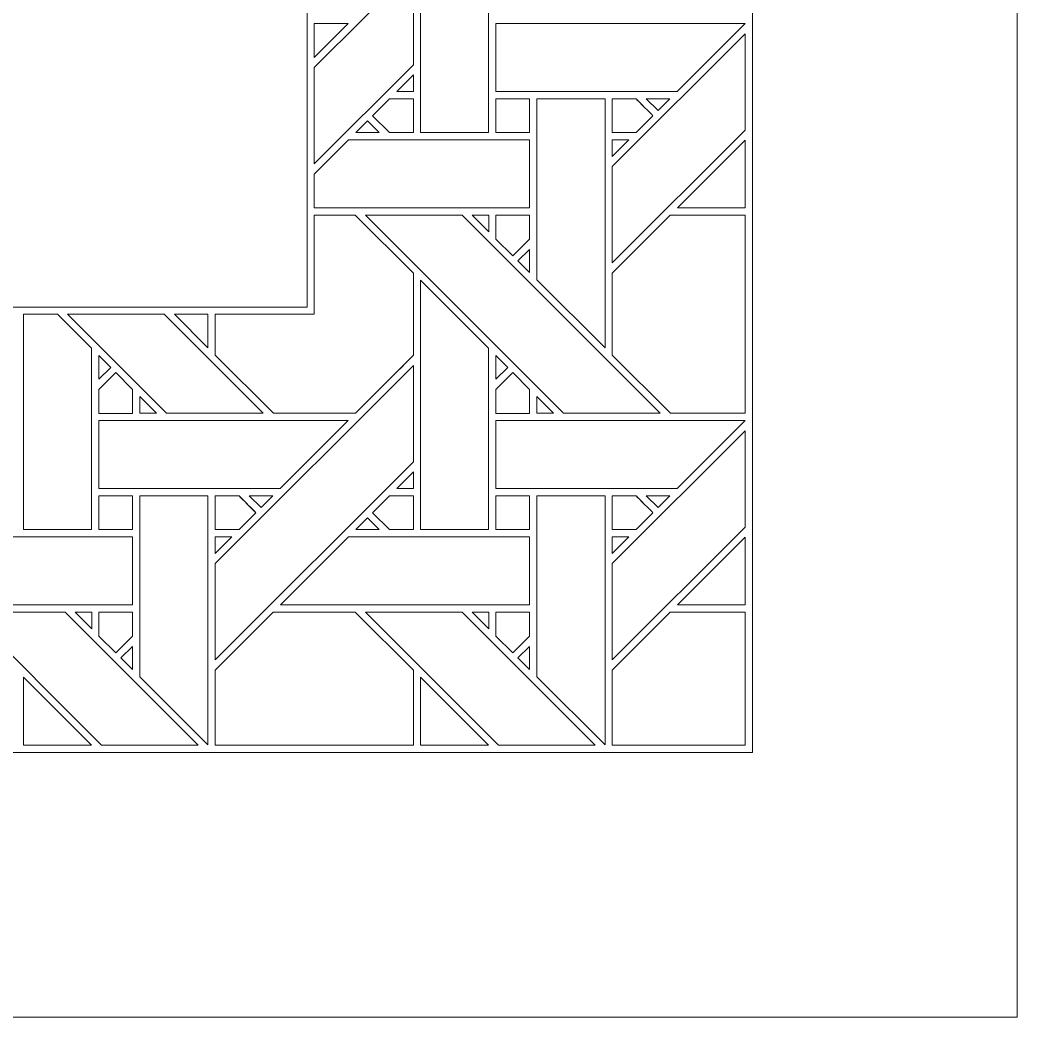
# Model space of a CAD drawing. Header units: inches. Extents: x 7.4 to 17.4, y 4.1 to 14.1.
# Drawn here: x 15 to 17.383, y 4.095 to 6.477 of the extents above; entities that cross this region are included whole.
import ezdxf

# ---------------------------------------------------------------- set-up
doc = ezdxf.new("R2010")
doc.units = ezdxf.units.IN
doc.header["$MEASUREMENT"] = 0
doc.layers.add('Design', color=7, linetype='Continuous', lineweight=0)

msp = doc.modelspace()

# ---------------------------------------------------------------- linework, layer by layer
at = {"layer": 'Design'}
for points, knots in [([(7.3829, 14.0948), (7.3829, 14.0948), (7.3829, 4.0948), (7.3829, 4.0948), (7.3829, 4.0948), (17.3829, 4.0948), (17.3829, 4.0948), (17.3829, 4.0948), (17.3829, 14.0948), (17.3829, 14.0948), (17.3829, 14.0948), (7.3829, 14.0948), (7.3829, 14.0948)], [0, 0, 0, 0, 1, 1, 1, 2, 2, 2, 3, 3, 3, 4, 4, 4, 4]), ([(8.0149, 13.4627), (8.0149, 13.4627), (8.0149, 4.7268), (8.0149, 4.7268), (8.0149, 4.7268), (16.7508, 4.7268), (16.7508, 4.7268), (16.7508, 4.7268), (16.7508, 13.4627), (16.7508, 13.4627), (16.7508, 13.4627), (8.0149, 13.4627), (8.0149, 13.4627)], [0, 0, 0, 0, 1, 1, 1, 2, 2, 2, 3, 3, 3, 4, 4, 4, 4]), ([(9.079, 5.7909), (9.079, 5.7909), (9.079, 12.3986), (9.079, 12.3986), (9.079, 12.3986), (15.6867, 12.3986), (15.6867, 12.3986), (15.6867, 12.3986), (15.6867, 5.7909), (15.6867, 5.7909), (15.6867, 5.7909), (9.079, 5.7909), (9.079, 5.7909)], [0, 0, 0, 0, 1, 1, 1, 2, 2, 2, 3, 3, 3, 4, 4, 4, 4]), ([(15.9574, 6.2082), (15.9574, 6.2082), (15.9574, 6.8041), (15.9574, 6.8041), (15.9574, 6.8041), (16.1201, 6.6419), (16.1201, 6.6419), (16.1201, 6.6419), (16.1201, 6.2082), (16.1201, 6.2082), (16.1201, 6.2082), (15.9574, 6.2082), (15.9574, 6.2082)], [0, 0, 0, 0, 1, 1, 1, 2, 2, 2, 3, 3, 3, 4, 4, 4, 4]), ([(15.9403, 6.6005), (15.9403, 6.6005), (15.9403, 6.3705), (15.9403, 6.3705), (15.9403, 6.3705), (15.7034, 6.1336), (15.7034, 6.1336), (15.7034, 6.1336), (15.7034, 6.3637), (15.7034, 6.3637), (15.7034, 6.3637), (15.9403, 6.6005), (15.9403, 6.6005)], [0, 0, 0, 0, 1, 1, 1, 2, 2, 2, 3, 3, 3, 4, 4, 4, 4]), ([(15.7034, 6.388), (15.7034, 6.388), (15.7034, 6.469), (15.7034, 6.469), (15.7034, 6.469), (15.7844, 6.469), (15.7844, 6.469), (15.7844, 6.469), (15.7034, 6.388), (15.7034, 6.388)], [0, 0, 0, 0, 1, 1, 1, 2, 2, 2, 3, 3, 3, 3]), ([(16.7329, 6.4687), (16.7329, 6.4687), (16.5704, 6.3063), (16.5704, 6.3063), (16.5704, 6.3063), (16.1375, 6.3063), (16.1375, 6.3063), (16.1375, 6.3063), (16.1375, 6.469), (16.1375, 6.469), (16.1375, 6.469), (16.7329, 6.469), (16.7329, 6.469), (16.7329, 6.469), (16.7329, 6.4687), (16.7329, 6.4687)], [0, 0, 0, 0, 1, 1, 1, 2, 2, 2, 3, 3, 3, 4, 4, 4, 5, 5, 5, 5]), ([(16.7329, 6.2144), (16.7329, 6.2144), (16.4153, 5.8968), (16.4153, 5.8968), (16.4153, 5.8968), (16.4153, 6.1269), (16.4153, 6.1269), (16.4153, 6.1269), (16.7329, 6.4444), (16.7329, 6.4444), (16.7329, 6.4444), (16.7329, 6.2144), (16.7329, 6.2144)], [0, 0, 0, 0, 1, 1, 1, 2, 2, 2, 3, 3, 3, 4, 4, 4, 4]), ([(15.9403, 6.3461), (15.9403, 6.3461), (15.9403, 6.3063), (15.9403, 6.3063), (15.9403, 6.3063), (15.9005, 6.3063), (15.9005, 6.3063), (15.9005, 6.3063), (15.9403, 6.3461), (15.9403, 6.3461)], [0, 0, 0, 0, 1, 1, 1, 2, 2, 2, 3, 3, 3, 3]), ([(15.9403, 6.2082), (15.9403, 6.2082), (15.8832, 6.2082), (15.8832, 6.2082), (15.8832, 6.2082), (15.8428, 6.2486), (15.8428, 6.2486), (15.8428, 6.2486), (15.8832, 6.289), (15.8832, 6.289), (15.8832, 6.289), (15.9403, 6.289), (15.9403, 6.289), (15.9403, 6.289), (15.9403, 6.2082), (15.9403, 6.2082)], [0, 0, 0, 0, 1, 1, 1, 2, 2, 2, 3, 3, 3, 4, 4, 4, 5, 5, 5, 5]), ([(15.8428, 6.2486), (15.8428, 6.2486), (15.8832, 6.289), (15.8832, 6.289), (15.8832, 6.289), (15.9403, 6.289), (15.9403, 6.289), (15.9403, 6.289), (15.9403, 6.2082), (15.9403, 6.2082), (15.9403, 6.2082), (15.8832, 6.2082), (15.8832, 6.2082), (15.8832, 6.2082), (15.8428, 6.2486), (15.8428, 6.2486)], [0, 0, 0, 0, 1, 1, 1, 2, 2, 2, 3, 3, 3, 4, 4, 4, 5, 5, 5, 5]), ([(16.1375, 6.289), (16.1375, 6.289), (16.2177, 6.289), (16.2177, 6.289), (16.2177, 6.289), (16.2177, 6.2082), (16.2177, 6.2082), (16.2177, 6.2082), (16.1375, 6.2082), (16.1375, 6.2082), (16.1375, 6.2082), (16.1375, 6.289), (16.1375, 6.289)], [0, 0, 0, 0, 1, 1, 1, 2, 2, 2, 3, 3, 3, 4, 4, 4, 4]), ([(16.2177, 6.2082), (16.2177, 6.2082), (16.1375, 6.2082), (16.1375, 6.2082), (16.1375, 6.2082), (16.1375, 6.289), (16.1375, 6.289), (16.1375, 6.289), (16.2177, 6.289), (16.2177, 6.289), (16.2177, 6.289), (16.2177, 6.2082), (16.2177, 6.2082)], [0, 0, 0, 0, 1, 1, 1, 2, 2, 2, 3, 3, 3, 4, 4, 4, 4]), ([(16.2352, 5.8568), (16.2352, 5.8568), (16.2352, 6.289), (16.2352, 6.289), (16.2352, 6.289), (16.3982, 6.289), (16.3982, 6.289), (16.3982, 6.289), (16.3982, 5.6939), (16.3982, 5.6939), (16.3982, 5.6939), (16.2352, 5.8568), (16.2352, 5.8568)], [0, 0, 0, 0, 1, 1, 1, 2, 2, 2, 3, 3, 3, 4, 4, 4, 4]), ([(16.4153, 6.289), (16.4153, 6.289), (16.4724, 6.289), (16.4724, 6.289), (16.4775, 6.2839), (16.5083, 6.2531), (16.5127, 6.2486), (16.5127, 6.2486), (16.4723, 6.2082), (16.4723, 6.2082), (16.4723, 6.2082), (16.4153, 6.2082), (16.4153, 6.2082), (16.4153, 6.2082), (16.4153, 6.289), (16.4153, 6.289)], [0, 0, 0, 0, 1, 1, 1, 2, 2, 2, 3, 3, 3, 4, 4, 4, 5, 5, 5, 5]), ([(16.5127, 6.2486), (16.5127, 6.2486), (16.4723, 6.2082), (16.4723, 6.2082), (16.4723, 6.2082), (16.4153, 6.2082), (16.4153, 6.2082), (16.4153, 6.2082), (16.4153, 6.289), (16.4153, 6.289), (16.4153, 6.289), (16.4724, 6.289), (16.4724, 6.289), (16.4777, 6.2837), (16.5085, 6.2528), (16.5127, 6.2486)], [0, 0, 0, 0, 1, 1, 1, 2, 2, 2, 3, 3, 3, 4, 4, 4, 5, 5, 5, 5]), ([(16.4967, 6.289), (16.4967, 6.289), (16.5532, 6.289), (16.5532, 6.289), (16.5532, 6.289), (16.5249, 6.2608), (16.5249, 6.2608), (16.5249, 6.2608), (16.4967, 6.289), (16.4967, 6.289)], [0, 0, 0, 0, 1, 1, 1, 2, 2, 2, 3, 3, 3, 3]), ([(15.8307, 6.2365), (15.8307, 6.2365), (15.8589, 6.2082), (15.8589, 6.2082), (15.8589, 6.2082), (15.8024, 6.2082), (15.8024, 6.2082), (15.8024, 6.2082), (15.8307, 6.2365), (15.8307, 6.2365)], [0, 0, 0, 0, 1, 1, 1, 2, 2, 2, 3, 3, 3, 3]), ([(16.2177, 6.1911), (16.2177, 6.1911), (16.2177, 6.0283), (16.2177, 6.0283), (16.2177, 6.0283), (15.7034, 6.0283), (15.7034, 6.0283), (15.7034, 6.0283), (15.7034, 6.1093), (15.7034, 6.1093), (15.7034, 6.1093), (15.7853, 6.1911), (15.7853, 6.1911), (15.7853, 6.1911), (16.2177, 6.1911), (16.2177, 6.1911)], [0, 0, 0, 0, 1, 1, 1, 2, 2, 2, 3, 3, 3, 4, 4, 4, 5, 5, 5, 5]), ([(16.4551, 6.1911), (16.4551, 6.1911), (16.4153, 6.1513), (16.4153, 6.1513), (16.4153, 6.1513), (16.4153, 6.1911), (16.4153, 6.1911), (16.4153, 6.1911), (16.4551, 6.1911), (16.4551, 6.1911)], [0, 0, 0, 0, 1, 1, 1, 2, 2, 2, 3, 3, 3, 3]), ([(16.7329, 6.0283), (16.7329, 6.0283), (16.5711, 6.0283), (16.5711, 6.0283), (16.5711, 6.0283), (16.7329, 6.19), (16.7329, 6.19), (16.7329, 6.19), (16.7329, 6.0283), (16.7329, 6.0283)], [0, 0, 0, 0, 1, 1, 1, 2, 2, 2, 3, 3, 3, 3]), ([(15.4666, 5.6767), (15.4666, 5.6767), (15.4666, 5.7742), (15.4666, 5.7742), (15.4666, 5.7742), (15.7034, 5.7742), (15.7034, 5.7742), (15.7034, 5.7742), (15.7034, 6.0111), (15.7034, 6.0111), (15.7034, 6.0111), (15.8015, 6.0111), (15.8015, 6.0111), (15.8015, 6.0111), (15.9403, 5.8724), (15.9403, 5.8724), (15.9403, 5.8724), (15.9403, 5.6762), (15.9403, 5.6762), (15.9225, 5.6582), (15.8105, 5.5465), (15.8016, 5.5375), (15.8016, 5.5375), (15.6058, 5.5375), (15.6058, 5.5375), (15.6058, 5.5375), (15.4666, 5.6767), (15.4666, 5.6767)], [0, 0, 0, 0, 1, 1, 1, 2, 2, 2, 3, 3, 3, 4, 4, 4, 5, 5, 5, 6, 6, 6, 7, 7, 7, 8, 8, 8, 9, 9, 9, 9]), ([(15.6058, 5.5375), (15.6058, 5.5375), (15.4666, 5.6767), (15.4666, 5.6767), (15.4666, 5.6767), (15.4666, 5.7742), (15.4666, 5.7742), (15.4666, 5.7742), (15.7034, 5.7742), (15.7034, 5.7742), (15.7034, 5.7742), (15.7034, 6.0111), (15.7034, 6.0111), (15.7034, 6.0111), (15.8015, 6.0111), (15.8015, 6.0111), (15.8015, 6.0111), (15.9403, 5.8724), (15.9403, 5.8724), (15.9403, 5.8724), (15.9403, 5.6762), (15.9403, 5.6762), (15.9224, 5.6581), (15.8105, 5.5464), (15.8016, 5.5375), (15.8016, 5.5375), (15.6058, 5.5375), (15.6058, 5.5375)], [0, 0, 0, 0, 1, 1, 1, 2, 2, 2, 3, 3, 3, 4, 4, 4, 5, 5, 5, 6, 6, 6, 7, 7, 7, 8, 8, 8, 9, 9, 9, 9]), ([(16.5303, 5.5375), (16.5303, 5.5375), (16.2993, 5.5375), (16.2993, 5.5375), (16.2993, 5.5375), (15.8257, 6.0112), (15.8257, 6.0112), (15.8257, 6.0112), (16.0567, 6.0112), (16.0567, 6.0112), (16.0567, 6.0112), (16.5303, 5.5375), (16.5303, 5.5375)], [0, 0, 0, 0, 1, 1, 1, 2, 2, 2, 3, 3, 3, 4, 4, 4, 4]), ([(16.0808, 6.0111), (16.0808, 6.0111), (16.1202, 6.0111), (16.1202, 6.0111), (16.1202, 6.0111), (16.1202, 5.9713), (16.1202, 5.9713), (16.1202, 5.9713), (16.0808, 6.0111), (16.0808, 6.0111)], [0, 0, 0, 0, 1, 1, 1, 2, 2, 2, 3, 3, 3, 3]), ([(16.1375, 6.0111), (16.1375, 6.0111), (16.2177, 6.0111), (16.2177, 6.0111), (16.2177, 6.0111), (16.2177, 5.9535), (16.2177, 5.9535), (16.2177, 5.9535), (16.1778, 5.9136), (16.1778, 5.9136), (16.1778, 5.9136), (16.1375, 5.9539), (16.1375, 5.9539), (16.1375, 5.9539), (16.1375, 6.0111), (16.1375, 6.0111)], [0, 0, 0, 0, 1, 1, 1, 2, 2, 2, 3, 3, 3, 4, 4, 4, 5, 5, 5, 5]), ([(16.1778, 5.9136), (16.1778, 5.9136), (16.1375, 5.9539), (16.1375, 5.9539), (16.1375, 5.9539), (16.1375, 6.0111), (16.1375, 6.0111), (16.1375, 6.0111), (16.2177, 6.0111), (16.2177, 6.0111), (16.2177, 6.0111), (16.2177, 5.9535), (16.2177, 5.9535), (16.2177, 5.9535), (16.1778, 5.9136), (16.1778, 5.9136)], [0, 0, 0, 0, 1, 1, 1, 2, 2, 2, 3, 3, 3, 4, 4, 4, 5, 5, 5, 5]), ([(16.7329, 5.5375), (16.7329, 5.5375), (16.5546, 5.5375), (16.5546, 5.5375), (16.5546, 5.5375), (16.4153, 5.6767), (16.4153, 5.6767), (16.4153, 5.6767), (16.4153, 5.8724), (16.4153, 5.8724), (16.4153, 5.8724), (16.554, 6.0111), (16.554, 6.0111), (16.554, 6.0111), (16.7329, 6.0111), (16.7329, 6.0111), (16.7329, 6.0111), (16.7329, 5.5375), (16.7329, 5.5375)], [0, 0, 0, 0, 1, 1, 1, 2, 2, 2, 3, 3, 3, 4, 4, 4, 5, 5, 5, 6, 6, 6, 6]), ([(16.7329, 5.5375), (16.7329, 5.5375), (16.5546, 5.5375), (16.5546, 5.5375), (16.5546, 5.5375), (16.4153, 5.6767), (16.4153, 5.6767), (16.4153, 5.6767), (16.4153, 5.8724), (16.4153, 5.8724), (16.4153, 5.8724), (16.554, 6.0111), (16.554, 6.0111), (16.554, 6.0111), (16.7329, 6.0111), (16.7329, 6.0111), (16.7329, 6.0111), (16.7329, 5.5375), (16.7329, 5.5375)], [0, 0, 0, 0, 1, 1, 1, 2, 2, 2, 3, 3, 3, 4, 4, 4, 5, 5, 5, 6, 6, 6, 6]), ([(16.2177, 5.9293), (16.2177, 5.9293), (16.2177, 5.8741), (16.2177, 5.8741), (16.2177, 5.8741), (16.1899, 5.9015), (16.1899, 5.9015), (16.1899, 5.9015), (16.2177, 5.9293), (16.2177, 5.9293)], [0, 0, 0, 0, 1, 1, 1, 2, 2, 2, 3, 3, 3, 3]), ([(15.9574, 5.2595), (15.9574, 5.2595), (15.9574, 5.8553), (15.9574, 5.8553), (15.9574, 5.8553), (16.1201, 5.6932), (16.1201, 5.6932), (16.1201, 5.6932), (16.1201, 5.2595), (16.1201, 5.2595), (16.1201, 5.2595), (15.9574, 5.2595), (15.9574, 5.2595)], [0, 0, 0, 0, 1, 1, 1, 2, 2, 2, 3, 3, 3, 4, 4, 4, 4]), ([(15.0901, 5.7742), (15.0901, 5.7742), (15.1714, 5.6932), (15.1714, 5.6932), (15.1714, 5.6932), (15.1714, 5.2595), (15.1714, 5.2595), (15.1714, 5.2595), (15.0087, 5.2595), (15.0087, 5.2595), (15.0087, 5.2595), (15.0087, 5.7742), (15.0087, 5.7742), (15.0087, 5.7742), (15.0901, 5.7742), (15.0901, 5.7742)], [0, 0, 0, 0, 1, 1, 1, 2, 2, 2, 3, 3, 3, 4, 4, 4, 5, 5, 5, 5]), ([(15.1139, 5.7742), (15.1139, 5.7742), (15.3449, 5.7742), (15.3449, 5.7742), (15.3449, 5.7742), (15.5816, 5.5375), (15.5816, 5.5375), (15.5816, 5.5375), (15.3505, 5.5375), (15.3505, 5.5375), (15.3505, 5.5375), (15.1139, 5.7742), (15.1139, 5.7742)], [0, 0, 0, 0, 1, 1, 1, 2, 2, 2, 3, 3, 3, 4, 4, 4, 4]), ([(15.4494, 5.6939), (15.4494, 5.6939), (15.3691, 5.7742), (15.3691, 5.7742), (15.3691, 5.7742), (15.4494, 5.7742), (15.4494, 5.7742), (15.4494, 5.7742), (15.4494, 5.6939), (15.4494, 5.6939)], [0, 0, 0, 0, 1, 1, 1, 2, 2, 2, 3, 3, 3, 3]), ([(15.1887, 5.6189), (15.1887, 5.6189), (15.1887, 5.6757), (15.1887, 5.6757), (15.1887, 5.6757), (15.2169, 5.6471), (15.2169, 5.6471), (15.2169, 5.6471), (15.1887, 5.6189), (15.1887, 5.6189)], [0, 0, 0, 0, 1, 1, 1, 2, 2, 2, 3, 3, 3, 3]), ([(16.1374, 5.6189), (16.1374, 5.6189), (16.1374, 5.6757), (16.1374, 5.6757), (16.1374, 5.6757), (16.1656, 5.6471), (16.1656, 5.6471), (16.1656, 5.6471), (16.1374, 5.6189), (16.1374, 5.6189)], [0, 0, 0, 0, 1, 1, 1, 2, 2, 2, 3, 3, 3, 3]), ([(15.4666, 5.1782), (15.4666, 5.1782), (15.9403, 5.6518), (15.9403, 5.6518), (15.9403, 5.6518), (15.9403, 5.4217), (15.9403, 5.4217), (15.9403, 5.4217), (15.4666, 4.9481), (15.4666, 4.9481), (15.4666, 4.9481), (15.4666, 5.1782), (15.4666, 5.1782)], [0, 0, 0, 0, 1, 1, 1, 2, 2, 2, 3, 3, 3, 4, 4, 4, 4]), ([(15.2694, 5.5372), (15.2694, 5.5372), (15.1887, 5.5372), (15.1887, 5.5372), (15.1887, 5.5372), (15.1887, 5.5945), (15.1887, 5.5945), (15.1887, 5.5945), (15.2291, 5.6349), (15.2291, 5.6349), (15.2291, 5.6349), (15.2694, 5.5945), (15.2694, 5.5945), (15.2694, 5.5945), (15.2694, 5.5372), (15.2694, 5.5372)], [0, 0, 0, 0, 1, 1, 1, 2, 2, 2, 3, 3, 3, 4, 4, 4, 5, 5, 5, 5]), ([(15.1887, 5.5945), (15.1887, 5.5945), (15.2291, 5.6349), (15.2291, 5.6349), (15.2291, 5.6349), (15.2694, 5.5945), (15.2694, 5.5945), (15.2694, 5.5945), (15.2694, 5.5372), (15.2694, 5.5372), (15.2694, 5.5372), (15.1887, 5.5372), (15.1887, 5.5372), (15.1887, 5.5372), (15.1887, 5.5945), (15.1887, 5.5945)], [0, 0, 0, 0, 1, 1, 1, 2, 2, 2, 3, 3, 3, 4, 4, 4, 5, 5, 5, 5]), ([(16.2181, 5.5372), (16.2181, 5.5372), (16.1375, 5.5372), (16.1375, 5.5372), (16.1375, 5.5372), (16.1375, 5.5945), (16.1375, 5.5945), (16.1375, 5.5945), (16.1778, 5.6349), (16.1778, 5.6349), (16.1778, 5.6349), (16.2181, 5.5945), (16.2181, 5.5945), (16.2181, 5.5945), (16.2181, 5.5372), (16.2181, 5.5372)], [0, 0, 0, 0, 1, 1, 1, 2, 2, 2, 3, 3, 3, 4, 4, 4, 5, 5, 5, 5]), ([(16.1375, 5.5945), (16.1375, 5.5945), (16.1778, 5.6349), (16.1778, 5.6349), (16.1778, 5.6349), (16.2181, 5.5945), (16.2181, 5.5945), (16.2181, 5.5945), (16.2181, 5.5372), (16.2181, 5.5372), (16.2181, 5.5372), (16.1375, 5.5372), (16.1375, 5.5372), (16.1375, 5.5372), (16.1375, 5.5945), (16.1375, 5.5945)], [0, 0, 0, 0, 1, 1, 1, 2, 2, 2, 3, 3, 3, 4, 4, 4, 5, 5, 5, 5]), ([(15.3264, 5.5375), (15.3264, 5.5375), (15.2866, 5.5375), (15.2866, 5.5375), (15.2866, 5.5375), (15.2866, 5.5773), (15.2866, 5.5773), (15.2866, 5.5773), (15.3264, 5.5375), (15.3264, 5.5375)], [0, 0, 0, 0, 1, 1, 1, 2, 2, 2, 3, 3, 3, 3]), ([(16.2751, 5.5375), (16.2751, 5.5375), (16.2354, 5.5375), (16.2354, 5.5375), (16.2354, 5.5375), (16.2354, 5.5773), (16.2354, 5.5773), (16.2354, 5.5773), (16.2751, 5.5375), (16.2751, 5.5375)], [0, 0, 0, 0, 1, 1, 1, 2, 2, 2, 3, 3, 3, 3]), ([(15.1887, 5.3576), (15.1887, 5.3576), (15.1887, 5.5203), (15.1887, 5.5203), (15.1887, 5.5203), (15.7844, 5.5203), (15.7844, 5.5203), (15.7844, 5.5203), (15.6217, 5.3576), (15.6217, 5.3576), (15.6217, 5.3576), (15.1887, 5.3576), (15.1887, 5.3576)], [0, 0, 0, 0, 1, 1, 1, 2, 2, 2, 3, 3, 3, 4, 4, 4, 4]), ([(16.7329, 5.52), (16.7329, 5.52), (16.5704, 5.3576), (16.5704, 5.3576), (16.5704, 5.3576), (16.1375, 5.3576), (16.1375, 5.3576), (16.1375, 5.3576), (16.1375, 5.5203), (16.1375, 5.5203), (16.1375, 5.5203), (16.7329, 5.5203), (16.7329, 5.5203), (16.7329, 5.5203), (16.7329, 5.52), (16.7329, 5.52)], [0, 0, 0, 0, 1, 1, 1, 2, 2, 2, 3, 3, 3, 4, 4, 4, 5, 5, 5, 5]), ([(16.7329, 5.2656), (16.7329, 5.2656), (16.4153, 4.9481), (16.4153, 4.9481), (16.4153, 4.9481), (16.4153, 5.1782), (16.4153, 5.1782), (16.4153, 5.1782), (16.7329, 5.4957), (16.7329, 5.4957), (16.7329, 5.4957), (16.7329, 5.2656), (16.7329, 5.2656)], [0, 0, 0, 0, 1, 1, 1, 2, 2, 2, 3, 3, 3, 4, 4, 4, 4]), ([(15.9005, 5.3576), (15.9005, 5.3576), (15.9403, 5.3973), (15.9403, 5.3973), (15.9403, 5.3973), (15.9403, 5.3576), (15.9403, 5.3576), (15.9403, 5.3576), (15.9005, 5.3576), (15.9005, 5.3576)], [0, 0, 0, 0, 1, 1, 1, 2, 2, 2, 3, 3, 3, 3]), ([(15.269, 5.2595), (15.269, 5.2595), (15.1887, 5.2595), (15.1887, 5.2595), (15.1887, 5.2595), (15.1887, 5.3403), (15.1887, 5.3403), (15.1887, 5.3403), (15.269, 5.3403), (15.269, 5.3403), (15.269, 5.3403), (15.269, 5.2595), (15.269, 5.2595)], [0, 0, 0, 0, 1, 1, 1, 2, 2, 2, 3, 3, 3, 4, 4, 4, 4]), ([(15.1887, 5.2595), (15.1887, 5.2595), (15.1887, 5.3403), (15.1887, 5.3403), (15.1887, 5.3403), (15.269, 5.3403), (15.269, 5.3403), (15.269, 5.3403), (15.269, 5.2595), (15.269, 5.2595), (15.269, 5.2595), (15.1887, 5.2595), (15.1887, 5.2595)], [0, 0, 0, 0, 1, 1, 1, 2, 2, 2, 3, 3, 3, 4, 4, 4, 4]), ([(15.4494, 4.7452), (15.4494, 4.7452), (15.2865, 4.9081), (15.2865, 4.9081), (15.2865, 4.9081), (15.2865, 5.3403), (15.2865, 5.3403), (15.2865, 5.3403), (15.4494, 5.3403), (15.4494, 5.3403), (15.4494, 5.3403), (15.4494, 4.7452), (15.4494, 4.7452)], [0, 0, 0, 0, 1, 1, 1, 2, 2, 2, 3, 3, 3, 4, 4, 4, 4]), ([(15.4666, 5.3403), (15.4666, 5.3403), (15.5237, 5.3403), (15.5237, 5.3403), (15.5288, 5.3351), (15.5596, 5.3043), (15.564, 5.2999), (15.564, 5.2999), (15.5236, 5.2595), (15.5236, 5.2595), (15.5236, 5.2595), (15.4666, 5.2595), (15.4666, 5.2595), (15.4666, 5.2595), (15.4666, 5.3403), (15.4666, 5.3403)], [0, 0, 0, 0, 1, 1, 1, 2, 2, 2, 3, 3, 3, 4, 4, 4, 5, 5, 5, 5]), ([(15.4666, 5.2595), (15.4666, 5.2595), (15.4666, 5.3403), (15.4666, 5.3403), (15.4666, 5.3403), (15.5237, 5.3403), (15.5237, 5.3403), (15.5237, 5.3403), (15.564, 5.2999), (15.564, 5.2999), (15.564, 5.2999), (15.5236, 5.2595), (15.5236, 5.2595), (15.5236, 5.2595), (15.4666, 5.2595), (15.4666, 5.2595)], [0, 0, 0, 0, 1, 1, 1, 2, 2, 2, 3, 3, 3, 4, 4, 4, 5, 5, 5, 5]), ([(15.548, 5.3403), (15.548, 5.3403), (15.6045, 5.3403), (15.6045, 5.3403), (15.6045, 5.3403), (15.5762, 5.3121), (15.5762, 5.3121), (15.5762, 5.3121), (15.548, 5.3403), (15.548, 5.3403)], [0, 0, 0, 0, 1, 1, 1, 2, 2, 2, 3, 3, 3, 3]), ([(15.9403, 5.2595), (15.9403, 5.2595), (15.8832, 5.2595), (15.8832, 5.2595), (15.8832, 5.2595), (15.8428, 5.2998), (15.8428, 5.2998), (15.8428, 5.2998), (15.8832, 5.3403), (15.8832, 5.3403), (15.8832, 5.3403), (15.9403, 5.3403), (15.9403, 5.3403), (15.9403, 5.3403), (15.9403, 5.2595), (15.9403, 5.2595)], [0, 0, 0, 0, 1, 1, 1, 2, 2, 2, 3, 3, 3, 4, 4, 4, 5, 5, 5, 5]), ([(15.9403, 5.3403), (15.9403, 5.3403), (15.9403, 5.2595), (15.9403, 5.2595), (15.9403, 5.2595), (15.8832, 5.2595), (15.8832, 5.2595), (15.8832, 5.2595), (15.8428, 5.2998), (15.8428, 5.2998), (15.8428, 5.2998), (15.8832, 5.3403), (15.8832, 5.3403), (15.8832, 5.3403), (15.9403, 5.3403), (15.9403, 5.3403)], [0, 0, 0, 0, 1, 1, 1, 2, 2, 2, 3, 3, 3, 4, 4, 4, 5, 5, 5, 5]), ([(16.2177, 5.2595), (16.2177, 5.2595), (16.1375, 5.2595), (16.1375, 5.2595), (16.1375, 5.2595), (16.1375, 5.3403), (16.1375, 5.3403), (16.1375, 5.3403), (16.2177, 5.3403), (16.2177, 5.3403), (16.2177, 5.3403), (16.2177, 5.2595), (16.2177, 5.2595)], [0, 0, 0, 0, 1, 1, 1, 2, 2, 2, 3, 3, 3, 4, 4, 4, 4]), ([(16.1375, 5.2595), (16.1375, 5.2595), (16.1375, 5.3403), (16.1375, 5.3403), (16.1375, 5.3403), (16.2177, 5.3403), (16.2177, 5.3403), (16.2177, 5.3403), (16.2177, 5.2595), (16.2177, 5.2595), (16.2177, 5.2595), (16.1375, 5.2595), (16.1375, 5.2595)], [0, 0, 0, 0, 1, 1, 1, 2, 2, 2, 3, 3, 3, 4, 4, 4, 4]), ([(16.3982, 4.7452), (16.3982, 4.7452), (16.2352, 4.9081), (16.2352, 4.9081), (16.2352, 4.9081), (16.2352, 5.3403), (16.2352, 5.3403), (16.2352, 5.3403), (16.3982, 5.3403), (16.3982, 5.3403), (16.3982, 5.3403), (16.3982, 4.7452), (16.3982, 4.7452)], [0, 0, 0, 0, 1, 1, 1, 2, 2, 2, 3, 3, 3, 4, 4, 4, 4]), ([(16.4153, 5.3403), (16.4153, 5.3403), (16.4724, 5.3403), (16.4724, 5.3403), (16.4775, 5.3351), (16.5083, 5.3043), (16.5127, 5.2999), (16.5127, 5.2999), (16.4723, 5.2595), (16.4723, 5.2595), (16.4723, 5.2595), (16.4153, 5.2595), (16.4153, 5.2595), (16.4153, 5.2595), (16.4153, 5.3403), (16.4153, 5.3403)], [0, 0, 0, 0, 1, 1, 1, 2, 2, 2, 3, 3, 3, 4, 4, 4, 5, 5, 5, 5]), ([(16.5127, 5.2999), (16.5127, 5.2999), (16.4723, 5.2595), (16.4723, 5.2595), (16.4723, 5.2595), (16.4153, 5.2595), (16.4153, 5.2595), (16.4153, 5.2595), (16.4153, 5.3403), (16.4153, 5.3403), (16.4153, 5.3403), (16.4724, 5.3403), (16.4724, 5.3403), (16.4777, 5.335), (16.5085, 5.3041), (16.5127, 5.2999)], [0, 0, 0, 0, 1, 1, 1, 2, 2, 2, 3, 3, 3, 4, 4, 4, 5, 5, 5, 5]), ([(16.4967, 5.3403), (16.4967, 5.3403), (16.5532, 5.3403), (16.5532, 5.3403), (16.5532, 5.3403), (16.5249, 5.3121), (16.5249, 5.3121), (16.5249, 5.3121), (16.4967, 5.3403), (16.4967, 5.3403)], [0, 0, 0, 0, 1, 1, 1, 2, 2, 2, 3, 3, 3, 3]), ([(15.8589, 5.2595), (15.8589, 5.2595), (15.8024, 5.2595), (15.8024, 5.2595), (15.8024, 5.2595), (15.8307, 5.2878), (15.8307, 5.2878), (15.8307, 5.2878), (15.8589, 5.2595), (15.8589, 5.2595)], [0, 0, 0, 0, 1, 1, 1, 2, 2, 2, 3, 3, 3, 3]), ([(14.6737, 5.0796), (14.6737, 5.0796), (14.8365, 5.2424), (14.8365, 5.2424), (14.8365, 5.2424), (15.269, 5.2424), (15.269, 5.2424), (15.269, 5.2424), (15.269, 5.0796), (15.269, 5.0796), (15.269, 5.0796), (14.6737, 5.0796), (14.6737, 5.0796)], [0, 0, 0, 0, 1, 1, 1, 2, 2, 2, 3, 3, 3, 4, 4, 4, 4]), ([(15.5064, 5.2424), (15.5064, 5.2424), (15.4666, 5.2025), (15.4666, 5.2025), (15.4666, 5.2025), (15.4666, 5.2424), (15.4666, 5.2424), (15.4666, 5.2424), (15.5064, 5.2424), (15.5064, 5.2424)], [0, 0, 0, 0, 1, 1, 1, 2, 2, 2, 3, 3, 3, 3]), ([(16.2177, 5.2424), (16.2177, 5.2424), (16.2177, 5.0796), (16.2177, 5.0796), (16.2177, 5.0796), (15.6224, 5.0796), (15.6224, 5.0796), (15.6224, 5.0796), (15.7853, 5.2424), (15.7853, 5.2424), (15.7853, 5.2424), (16.2177, 5.2424), (16.2177, 5.2424)], [0, 0, 0, 0, 1, 1, 1, 2, 2, 2, 3, 3, 3, 4, 4, 4, 4]), ([(16.4551, 5.2424), (16.4551, 5.2424), (16.4153, 5.2025), (16.4153, 5.2025), (16.4153, 5.2025), (16.4153, 5.2424), (16.4153, 5.2424), (16.4153, 5.2424), (16.4551, 5.2424), (16.4551, 5.2424)], [0, 0, 0, 0, 1, 1, 1, 2, 2, 2, 3, 3, 3, 3]), ([(16.7329, 5.0796), (16.7329, 5.0796), (16.5711, 5.0796), (16.5711, 5.0796), (16.5711, 5.0796), (16.7329, 5.2412), (16.7329, 5.2412), (16.7329, 5.2412), (16.7329, 5.0796), (16.7329, 5.0796)], [0, 0, 0, 0, 1, 1, 1, 2, 2, 2, 3, 3, 3, 3]), ([(15.1946, 4.7448), (15.1946, 4.7448), (14.877, 5.0624), (14.877, 5.0624), (14.877, 5.0624), (15.1079, 5.0624), (15.1079, 5.0624), (15.1079, 5.0624), (15.4256, 4.7448), (15.4256, 4.7448), (15.4256, 4.7448), (15.1946, 4.7448), (15.1946, 4.7448)], [0, 0, 0, 0, 1, 1, 1, 2, 2, 2, 3, 3, 3, 4, 4, 4, 4]), ([(15.1715, 5.0624), (15.1715, 5.0624), (15.1715, 5.0226), (15.1715, 5.0226), (15.1715, 5.0226), (15.1321, 5.0624), (15.1321, 5.0624), (15.1321, 5.0624), (15.1715, 5.0624), (15.1715, 5.0624)], [0, 0, 0, 0, 1, 1, 1, 2, 2, 2, 3, 3, 3, 3]), ([(15.269, 5.0048), (15.269, 5.0048), (15.2291, 4.9648), (15.2291, 4.9648), (15.2291, 4.9648), (15.1887, 5.0052), (15.1887, 5.0052), (15.1887, 5.0052), (15.1887, 5.0624), (15.1887, 5.0624), (15.1887, 5.0624), (15.269, 5.0624), (15.269, 5.0624), (15.269, 5.0624), (15.269, 5.0048), (15.269, 5.0048)], [0, 0, 0, 0, 1, 1, 1, 2, 2, 2, 3, 3, 3, 4, 4, 4, 5, 5, 5, 5]), ([(15.2291, 4.9648), (15.2291, 4.9648), (15.1887, 5.0052), (15.1887, 5.0052), (15.1887, 5.0052), (15.1887, 5.0624), (15.1887, 5.0624), (15.1887, 5.0624), (15.269, 5.0624), (15.269, 5.0624), (15.269, 5.0624), (15.269, 5.0048), (15.269, 5.0048), (15.269, 5.0048), (15.2291, 4.9648), (15.2291, 4.9648)], [0, 0, 0, 0, 1, 1, 1, 2, 2, 2, 3, 3, 3, 4, 4, 4, 5, 5, 5, 5]), ([(15.9403, 4.7448), (15.9403, 4.7448), (15.4666, 4.7448), (15.4666, 4.7448), (15.4666, 4.7448), (15.4666, 4.9237), (15.4666, 4.9237), (15.4666, 4.9237), (15.6053, 5.0624), (15.6053, 5.0624), (15.6053, 5.0624), (15.8015, 5.0624), (15.8015, 5.0624), (15.8015, 5.0624), (15.9403, 4.9237), (15.9403, 4.9237), (15.9403, 4.9237), (15.9403, 4.7448), (15.9403, 4.7448)], [0, 0, 0, 0, 1, 1, 1, 2, 2, 2, 3, 3, 3, 4, 4, 4, 5, 5, 5, 6, 6, 6, 6]), ([(15.9403, 4.7448), (15.9403, 4.7448), (15.4666, 4.7448), (15.4666, 4.7448), (15.4666, 4.7448), (15.4666, 4.9237), (15.4666, 4.9237), (15.4666, 4.9237), (15.6053, 5.0624), (15.6053, 5.0624), (15.6053, 5.0624), (15.8015, 5.0624), (15.8015, 5.0624), (15.8015, 5.0624), (15.9403, 4.9237), (15.9403, 4.9237), (15.9403, 4.9237), (15.9403, 4.7448), (15.9403, 4.7448)], [0, 0, 0, 0, 1, 1, 1, 2, 2, 2, 3, 3, 3, 4, 4, 4, 5, 5, 5, 6, 6, 6, 6]), ([(16.1433, 4.7448), (16.1433, 4.7448), (15.8257, 5.0624), (15.8257, 5.0624), (15.8257, 5.0624), (16.0567, 5.0624), (16.0567, 5.0624), (16.0567, 5.0624), (16.3743, 4.7448), (16.3743, 4.7448), (16.3743, 4.7448), (16.1433, 4.7448), (16.1433, 4.7448)], [0, 0, 0, 0, 1, 1, 1, 2, 2, 2, 3, 3, 3, 4, 4, 4, 4]), ([(16.1202, 5.0624), (16.1202, 5.0624), (16.1202, 5.0226), (16.1202, 5.0226), (16.1202, 5.0226), (16.0808, 5.0624), (16.0808, 5.0624), (16.0808, 5.0624), (16.1202, 5.0624), (16.1202, 5.0624)], [0, 0, 0, 0, 1, 1, 1, 2, 2, 2, 3, 3, 3, 3]), ([(16.2177, 5.0048), (16.2177, 5.0048), (16.1778, 4.9648), (16.1778, 4.9648), (16.1778, 4.9648), (16.1375, 5.0052), (16.1375, 5.0052), (16.1375, 5.0052), (16.1375, 5.0624), (16.1375, 5.0624), (16.1375, 5.0624), (16.2177, 5.0624), (16.2177, 5.0624), (16.2177, 5.0624), (16.2177, 5.0048), (16.2177, 5.0048)], [0, 0, 0, 0, 1, 1, 1, 2, 2, 2, 3, 3, 3, 4, 4, 4, 5, 5, 5, 5]), ([(16.1778, 4.9648), (16.1778, 4.9648), (16.1375, 5.0052), (16.1375, 5.0052), (16.1375, 5.0052), (16.1375, 5.0624), (16.1375, 5.0624), (16.1375, 5.0624), (16.2177, 5.0624), (16.2177, 5.0624), (16.2177, 5.0624), (16.2177, 5.0048), (16.2177, 5.0048), (16.2177, 5.0048), (16.1778, 4.9648), (16.1778, 4.9648)], [0, 0, 0, 0, 1, 1, 1, 2, 2, 2, 3, 3, 3, 4, 4, 4, 5, 5, 5, 5]), ([(16.7329, 4.7448), (16.7329, 4.7448), (16.4153, 4.7448), (16.4153, 4.7448), (16.4153, 4.7448), (16.4153, 4.9237), (16.4153, 4.9237), (16.4153, 4.9237), (16.554, 5.0624), (16.554, 5.0624), (16.554, 5.0624), (16.7329, 5.0624), (16.7329, 5.0624), (16.7329, 5.0624), (16.7329, 4.7448), (16.7329, 4.7448)], [0, 0, 0, 0, 1, 1, 1, 2, 2, 2, 3, 3, 3, 4, 4, 4, 5, 5, 5, 5]), ([(16.7329, 4.7448), (16.7329, 4.7448), (16.4153, 4.7448), (16.4153, 4.7448), (16.4153, 4.7448), (16.4153, 4.9237), (16.4153, 4.9237), (16.4153, 4.9237), (16.554, 5.0624), (16.554, 5.0624), (16.554, 5.0624), (16.7329, 5.0624), (16.7329, 5.0624), (16.7329, 5.0624), (16.7329, 4.7448), (16.7329, 4.7448)], [0, 0, 0, 0, 1, 1, 1, 2, 2, 2, 3, 3, 3, 4, 4, 4, 5, 5, 5, 5]), ([(15.269, 4.9806), (15.269, 4.9806), (15.269, 4.9254), (15.269, 4.9254), (15.269, 4.9254), (15.2412, 4.9528), (15.2412, 4.9528), (15.2412, 4.9528), (15.269, 4.9806), (15.269, 4.9806)], [0, 0, 0, 0, 1, 1, 1, 2, 2, 2, 3, 3, 3, 3]), ([(16.2177, 4.9806), (16.2177, 4.9806), (16.2177, 4.9254), (16.2177, 4.9254), (16.2177, 4.9254), (16.1899, 4.9528), (16.1899, 4.9528), (16.1899, 4.9528), (16.2177, 4.9806), (16.2177, 4.9806)], [0, 0, 0, 0, 1, 1, 1, 2, 2, 2, 3, 3, 3, 3]), ([(15.0087, 4.7448), (15.0087, 4.7448), (15.0087, 4.9066), (15.0087, 4.9066), (15.0087, 4.9066), (15.1711, 4.7448), (15.1711, 4.7448), (15.1711, 4.7448), (15.0087, 4.7448), (15.0087, 4.7448)], [0, 0, 0, 0, 1, 1, 1, 2, 2, 2, 3, 3, 3, 3]), ([(15.9574, 4.7448), (15.9574, 4.7448), (15.9574, 4.9066), (15.9574, 4.9066), (15.9574, 4.9066), (16.1199, 4.7448), (16.1199, 4.7448), (16.1199, 4.7448), (15.9574, 4.7448), (15.9574, 4.7448)], [0, 0, 0, 0, 1, 1, 1, 2, 2, 2, 3, 3, 3, 3])]:
    msp.add_open_spline(points, degree=3, knots=knots, dxfattribs=at)

doc.saveas('drawing.dxf')
